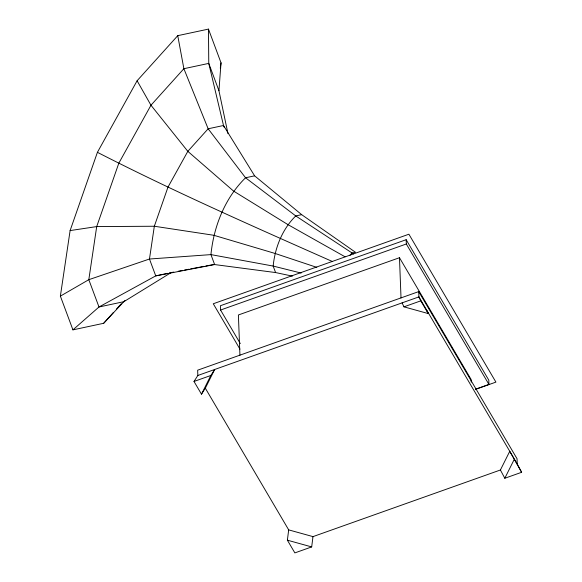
<?xml version="1.0" encoding="UTF-8"?>
<svg xmlns="http://www.w3.org/2000/svg" width="582" height="582" viewBox="0 0 582 582"><rect width="100%" height="100%" fill="white"/><g stroke="black" fill="none" stroke-linecap="round" stroke-linejoin="round"><path stroke-width="0.87" d="M227.955 133.613L218.941 90.705L221.029 62.827L208.472 29.1L177.75 35.662L137.105 80.76L97.42 152.317L70.109 230.581L60.375 296.129L72.932 329.863L103.654 323.294L125.065 300.356M288.687 529.882L312.992 536.619L311.683 546.92L294.863 552.9L287.377 540.183L288.687 529.882L205.33 388.194L214.671 369.497L210.822 375.485L201.488 394.181L194.002 381.465L197.844 375.477L197.647 370.188L418.705 291.604L517.034 458.725L517.238 464.014L521.625 472.293L504.805 478.266L500.411 469.994L509.752 451.297L521.625 472.293M220.294 68.174L221.029 62.827M504.805 478.266L514.146 459.569M201.488 394.181L205.33 388.194M103.654 323.294L113.359 312.527M116.393 309.158L121.245 303.775M349.702 255.556L351.994 253.01L355.471 252.268L301.672 214.663L254.618 175.837L223.51 125.501L208.771 63.387L208.472 29.1M72.932 329.863L98.984 306.998L155.743 275.883L167.689 273.329M60.375 296.129L88.813 279.68L149.465 259.019L210.931 254.61L273.162 266.069L301.141 273.06M476.105 388.994L488.945 384.433L488.785 380.133L406.163 239.697L220.396 305.732L220.563 310.031L240.301 343.584M220.563 310.031L406.323 243.996L406.163 239.697M471.224 382.178L471.122 379.493L399.478 257.71L238.394 314.971L239.937 355.267M197.844 375.477L418.909 296.893L418.705 291.604M194.002 381.465L210.822 375.485M403.944 306.838L420.771 300.858L428.25 313.574L403.944 306.838L402.089 302.873M475.407 389.402L495.915 382.112L408.899 234.211L213.267 303.76L239.973 349.142M312.41 536.83L500.411 469.994M254.618 175.837L245.553 177.772C225.001 197.909 213.754 226.267 210.931 254.61L214.634 264.563L275.584 272.558L292.39 276.13M301.672 214.663L295.758 215.929C282.35 229.061 275.01 247.568 273.162 266.069L275.584 272.558M169.398 272.965L171.101 272.602L123.864 301.68L98.984 306.998L88.813 279.68L96.699 226.587L118.823 163.186L150.964 105.233L183.883 68.698L208.771 63.387L218.941 90.705M214.634 264.563L155.743 275.883L149.465 259.019L154.332 226.245L167.987 187.106L187.826 151.335L208.152 128.782L223.51 125.501L224.143 127.189M171.996 272.427L173.778 272.092M178.238 271.248L182.69 270.404M184.472 270.063L188.932 269.219M190.714 268.877L204.086 266.345M205.868 266.003L213.892 264.483M70.109 230.581L96.699 226.587L154.332 226.245L213.805 235.273L275.039 253.446L316.812 267.371M287.377 540.183L311.683 546.92M332.206 261.434C253.323 226.434 174.251 191.689 97.42 152.317M345.053 256.786L287.937 224.608L233.564 191.078L187.826 151.335L150.964 105.233L137.105 80.76M353.543 253.948L295.758 215.929L245.553 177.772L208.152 128.782L183.883 68.698L177.75 35.662M406.323 243.996L488.945 384.433M517.238 464.014L418.909 296.893L420.771 300.858M426.395 309.609L428.25 313.574M399.478 257.71L401.02 298.006"/></g></svg>
